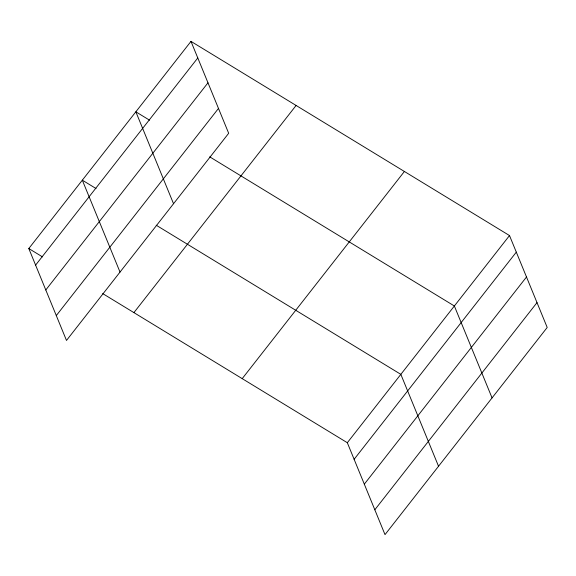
<?xml version="1.0" encoding="UTF-8"?>
<svg xmlns="http://www.w3.org/2000/svg" width="576" height="576" viewBox="0 0 576 576"><rect width="100%" height="100%" fill="white"/><g stroke="black" fill="none" stroke-linecap="round" stroke-linejoin="round"><path stroke-width="0.86" d="M190.987 41.378L228.679 133.279L66.492 340.445L28.8 248.537L190.987 41.378L509.508 235.555L547.2 327.463L385.013 534.622L347.321 442.721L102.686 293.58M35.604 265.118L197.784 57.96M45.792 289.973L207.979 82.814M56.297 315.583L218.484 108.425M133.913 312.617L296.1 105.458M242.208 378.641L404.395 171.475M347.321 442.721L509.508 235.555M354.125 459.302L516.305 252.137M364.32 484.157L526.5 276.998M374.825 509.767L537.005 302.609M149.551 120.168L135.842 111.809L173.534 203.717M209.722 156.852L454.363 305.993L492.055 397.901M96.034 188.532L82.318 180.173L120.017 272.081M156.204 225.216L400.846 374.357L438.538 466.258M28.8 248.537L42.509 256.896"/></g></svg>
